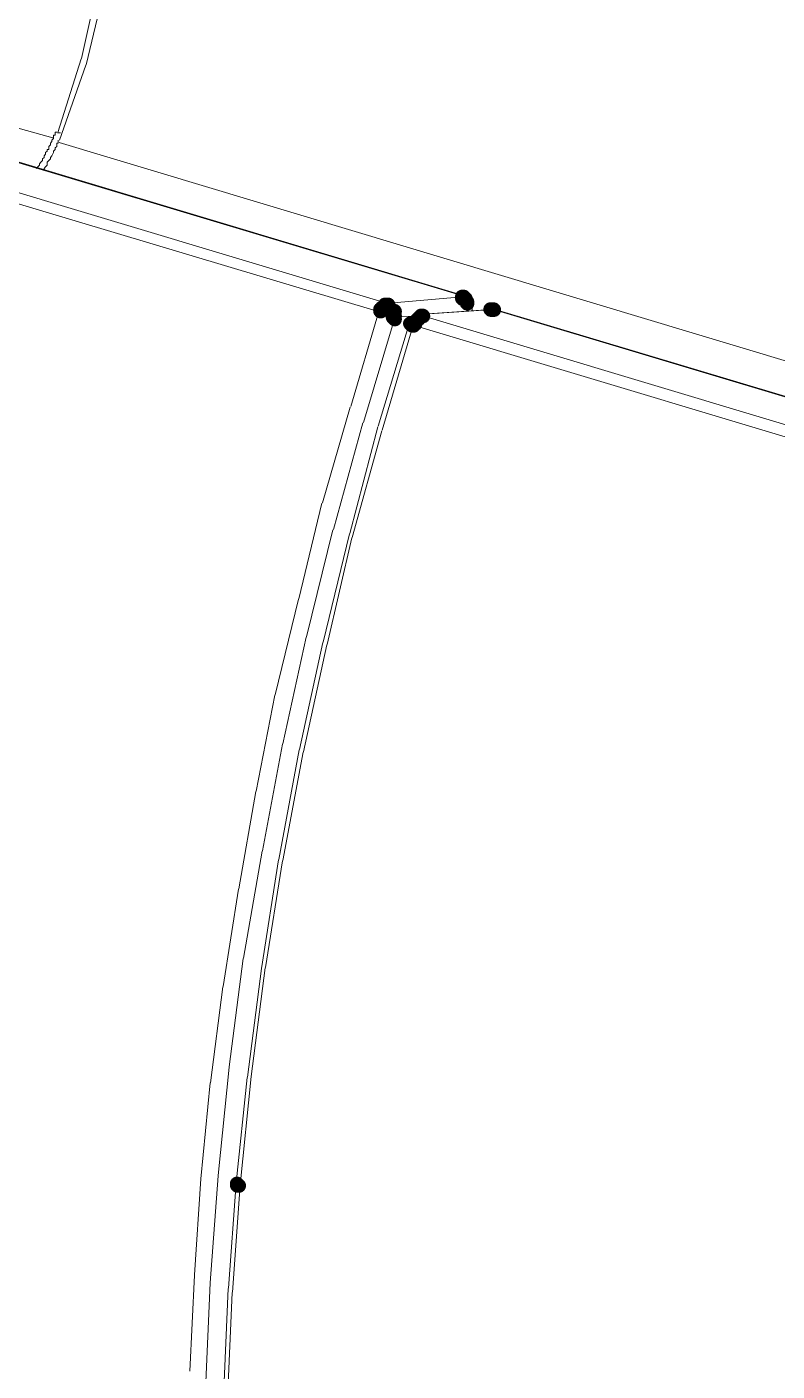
# Model space of a CAD drawing. Header units: millimetres. Extents: x 0 to 297, y 0 to 208.
# Drawn here: x 209.46 to 218.59, y 56.88 to 73.24 of the extents above; entities that cross this region are included whole.
import ezdxf

# ---------------------------------------------------------------- set-up
doc = ezdxf.new("R2010")
doc.units = ezdxf.units.MM

msp = doc.modelspace()

# ---------------------------------------------------------------- hatches: boundary and pattern name
h = msp.add_hatch(color=7)
edge = h.paths.add_edge_path(flags=0)
edge.add_spline(control_points=[(214.821337, 70.013361), (214.788891, 70.04797), (214.734027, 70.04974), (214.699418, 70.017294), (214.664809, 69.984848), (214.663039, 69.929984), (214.695485, 69.895375), (214.695485, 69.895375), (214.700777, 69.889731), (214.700777, 69.889731), (214.733223, 69.855122), (214.788086, 69.853352), (214.822696, 69.885798), (214.857305, 69.918244), (214.859074, 69.973107), (214.826628, 70.007716), (214.826628, 70.007716), (214.821337, 70.013361), (214.821337, 70.013361)], knot_values=[0, 0, 0, 0, 1, 1, 1, 2, 2, 2, 3, 3, 3, 4, 4, 4, 5, 5, 5, 6, 6, 6, 6], degree=3, periodic=1)
h = msp.add_hatch(color=7)
edge = h.paths.add_edge_path(flags=0)
edge.add_spline(control_points=[(214.821337, 70.013361), (214.788891, 70.04797), (214.734027, 70.04974), (214.699418, 70.017294), (214.664809, 69.984848), (214.663039, 69.929984), (214.695485, 69.895375), (214.695485, 69.895375), (214.700777, 69.889731), (214.700777, 69.889731), (214.733223, 69.855122), (214.788086, 69.853352), (214.822696, 69.885798), (214.857305, 69.918244), (214.859074, 69.973107), (214.826628, 70.007716), (214.826628, 70.007716), (214.821337, 70.013361), (214.821337, 70.013361)], knot_values=[0, 0, 0, 0, 1, 1, 1, 2, 2, 2, 3, 3, 3, 4, 4, 4, 5, 5, 5, 6, 6, 6, 6], degree=3, periodic=1)
h = msp.add_hatch(color=7)
edge = h.paths.add_edge_path(flags=0)
edge.add_spline(control_points=[(214.821337, 70.013361), (214.788891, 70.04797), (214.734027, 70.04974), (214.699418, 70.017294), (214.664809, 69.984848), (214.663039, 69.929984), (214.695485, 69.895375), (214.695485, 69.895375), (214.700777, 69.889731), (214.700777, 69.889731), (214.733223, 69.855122), (214.788086, 69.853352), (214.822696, 69.885798), (214.857305, 69.918244), (214.859074, 69.973107), (214.826628, 70.007716), (214.826628, 70.007716), (214.821337, 70.013361), (214.821337, 70.013361)], knot_values=[0, 0, 0, 0, 1, 1, 1, 2, 2, 2, 3, 3, 3, 4, 4, 4, 5, 5, 5, 6, 6, 6, 6], degree=3, periodic=1)
h = msp.add_hatch(color=7)
edge = h.paths.add_edge_path(flags=0)
edge.add_spline(control_points=[(214.821337, 69.993958), (214.788891, 70.028567), (214.734027, 70.030337), (214.699418, 69.997891), (214.664809, 69.965445), (214.663039, 69.910582), (214.695485, 69.875973), (214.695485, 69.875973), (214.700777, 69.870328), (214.700777, 69.870328), (214.733223, 69.835719), (214.788086, 69.833949), (214.822696, 69.866395), (214.857305, 69.898841), (214.859074, 69.953705), (214.826628, 69.988314), (214.826628, 69.988314), (214.821337, 69.993958), (214.821337, 69.993958)], knot_values=[0, 0, 0, 0, 1, 1, 1, 2, 2, 2, 3, 3, 3, 4, 4, 4, 5, 5, 5, 6, 6, 6, 6], degree=3, periodic=1)
h = msp.add_hatch(color=7)
edge = h.paths.add_edge_path(flags=0)
edge.add_spline(control_points=[(214.838452, 70.015359), (214.804907, 70.048904), (214.750015, 70.048904), (214.71647, 70.015359), (214.682925, 69.981814), (214.682925, 69.926922), (214.71647, 69.893377), (214.71647, 69.893377), (214.722115, 69.887733), (214.722115, 69.887733), (214.75566, 69.854188), (214.810551, 69.854188), (214.844096, 69.887733), (214.877641, 69.921278), (214.877641, 69.97617), (214.844096, 70.009715), (214.844096, 70.009715), (214.838452, 70.015359), (214.838452, 70.015359)], knot_values=[0, 0, 0, 0, 1, 1, 1, 2, 2, 2, 3, 3, 3, 4, 4, 4, 5, 5, 5, 6, 6, 6, 6], degree=3, periodic=1)
h = msp.add_hatch(color=7)
edge = h.paths.add_edge_path(flags=0)
edge.add_spline(control_points=[(214.838452, 70.015359), (214.804907, 70.048904), (214.750015, 70.048904), (214.71647, 70.015359), (214.682925, 69.981814), (214.682925, 69.926922), (214.71647, 69.893377), (214.71647, 69.893377), (214.722115, 69.887733), (214.722115, 69.887733), (214.75566, 69.854188), (214.810551, 69.854188), (214.844096, 69.887733), (214.877641, 69.921278), (214.877641, 69.97617), (214.844096, 70.009715), (214.844096, 70.009715), (214.838452, 70.015359), (214.838452, 70.015359)], knot_values=[0, 0, 0, 0, 1, 1, 1, 2, 2, 2, 3, 3, 3, 4, 4, 4, 5, 5, 5, 6, 6, 6, 6], degree=3, periodic=1)
h = msp.add_hatch(color=7)
edge = h.paths.add_edge_path(flags=0)
edge.add_spline(control_points=[(214.838452, 69.995956), (214.804907, 70.029501), (214.750015, 70.029501), (214.71647, 69.995956), (214.682925, 69.962411), (214.682925, 69.907519), (214.71647, 69.873974), (214.71647, 69.873974), (214.722115, 69.86833), (214.722115, 69.86833), (214.75566, 69.834785), (214.810551, 69.834785), (214.844096, 69.86833), (214.877641, 69.901875), (214.877641, 69.956767), (214.844096, 69.990312), (214.844096, 69.990312), (214.838452, 69.995956), (214.838452, 69.995956)], knot_values=[0, 0, 0, 0, 1, 1, 1, 2, 2, 2, 3, 3, 3, 4, 4, 4, 5, 5, 5, 6, 6, 6, 6], degree=3, periodic=1)
h = msp.add_hatch(color=7)
edge = h.paths.add_edge_path(flags=0)
edge.add_spline(control_points=[(214.857502, 69.995956), (214.823957, 70.029501), (214.769065, 70.029501), (214.73552, 69.995956), (214.701975, 69.962411), (214.701975, 69.907519), (214.73552, 69.873974), (214.73552, 69.873974), (214.741165, 69.86833), (214.741165, 69.86833), (214.77471, 69.834785), (214.829601, 69.834785), (214.863146, 69.86833), (214.896691, 69.901875), (214.896691, 69.956767), (214.863146, 69.990312), (214.863146, 69.990312), (214.857502, 69.995956), (214.857502, 69.995956)], knot_values=[0, 0, 0, 0, 1, 1, 1, 2, 2, 2, 3, 3, 3, 4, 4, 4, 5, 5, 5, 6, 6, 6, 6], degree=3, periodic=1)
h = msp.add_hatch(color=7)
edge = h.paths.add_edge_path(flags=0)
edge.add_spline(control_points=[(214.857502, 69.976906), (214.823957, 70.010451), (214.769065, 70.010451), (214.73552, 69.976906), (214.701975, 69.943361), (214.701975, 69.888469), (214.73552, 69.854924), (214.73552, 69.854924), (214.741165, 69.84928), (214.741165, 69.84928), (214.77471, 69.815735), (214.829601, 69.815735), (214.863146, 69.84928), (214.896691, 69.882825), (214.896691, 69.937717), (214.863146, 69.971262), (214.863146, 69.971262), (214.857502, 69.976906), (214.857502, 69.976906)], knot_values=[0, 0, 0, 0, 1, 1, 1, 2, 2, 2, 3, 3, 3, 4, 4, 4, 5, 5, 5, 6, 6, 6, 6], degree=3, periodic=1)
h = msp.add_hatch(color=7)
edge = h.paths.add_edge_path(flags=0)
edge.add_spline(control_points=[(214.857502, 69.976906), (214.823957, 70.010451), (214.769065, 70.010451), (214.73552, 69.976906), (214.701975, 69.943361), (214.701975, 69.888469), (214.73552, 69.854924), (214.73552, 69.854924), (214.741165, 69.84928), (214.741165, 69.84928), (214.77471, 69.815735), (214.829601, 69.815735), (214.863146, 69.84928), (214.896691, 69.882825), (214.896691, 69.937717), (214.863146, 69.971262), (214.863146, 69.971262), (214.857502, 69.976906), (214.857502, 69.976906)], knot_values=[0, 0, 0, 0, 1, 1, 1, 2, 2, 2, 3, 3, 3, 4, 4, 4, 5, 5, 5, 6, 6, 6, 6], degree=3, periodic=1)
h = msp.add_hatch(color=7)
edge = h.paths.add_edge_path(flags=0)
edge.add_spline(control_points=[(213.82474, 69.859903), (213.792293, 69.894512), (213.73743, 69.896281), (213.702821, 69.863835), (213.668212, 69.831389), (213.666442, 69.776526), (213.698888, 69.741917), (213.698888, 69.741917), (213.70418, 69.736273), (213.70418, 69.736273), (213.736626, 69.701663), (213.791489, 69.699894), (213.826098, 69.73234), (213.860707, 69.764786), (213.862477, 69.819649), (213.830031, 69.854258), (213.830031, 69.854258), (213.82474, 69.859903), (213.82474, 69.859903)], knot_values=[0, 0, 0, 0, 1, 1, 1, 2, 2, 2, 3, 3, 3, 4, 4, 4, 5, 5, 5, 6, 6, 6, 6], degree=3, periodic=1)
h = msp.add_hatch(color=7)
edge = h.paths.add_edge_path(flags=0)
edge.add_spline(control_points=[(213.82474, 69.840853), (213.792293, 69.875462), (213.73743, 69.877231), (213.702821, 69.844785), (213.668212, 69.812339), (213.666442, 69.757476), (213.698888, 69.722867), (213.698888, 69.722867), (213.70418, 69.717223), (213.70418, 69.717223), (213.736626, 69.682613), (213.791489, 69.680844), (213.826098, 69.71329), (213.860707, 69.745736), (213.862477, 69.800599), (213.830031, 69.835208), (213.830031, 69.835208), (213.82474, 69.840853), (213.82474, 69.840853)], knot_values=[0, 0, 0, 0, 1, 1, 1, 2, 2, 2, 3, 3, 3, 4, 4, 4, 5, 5, 5, 6, 6, 6, 6], degree=3, periodic=1)
h = msp.add_hatch(color=7)
edge = h.paths.add_edge_path(flags=0)
edge.add_spline(control_points=[(213.841855, 69.880951), (213.80831, 69.914496), (213.753418, 69.914496), (213.719873, 69.880951), (213.686328, 69.847406), (213.686328, 69.792514), (213.719873, 69.758969), (213.719873, 69.758969), (213.725517, 69.753324), (213.725517, 69.753324), (213.759062, 69.719779), (213.813954, 69.719779), (213.847499, 69.753324), (213.881044, 69.786869), (213.881044, 69.841761), (213.847499, 69.875306), (213.847499, 69.875306), (213.841855, 69.880951), (213.841855, 69.880951)], knot_values=[0, 0, 0, 0, 1, 1, 1, 2, 2, 2, 3, 3, 3, 4, 4, 4, 5, 5, 5, 6, 6, 6, 6], degree=3, periodic=1)
h = msp.add_hatch(color=7)
edge = h.paths.add_edge_path(flags=0)
edge.add_spline(control_points=[(213.860905, 69.880951), (213.82736, 69.914496), (213.772468, 69.914496), (213.738923, 69.880951), (213.705378, 69.847406), (213.705378, 69.792514), (213.738923, 69.758969), (213.738923, 69.758969), (213.744567, 69.753324), (213.744567, 69.753324), (213.778112, 69.719779), (213.833004, 69.719779), (213.866549, 69.753324), (213.900094, 69.786869), (213.900094, 69.841761), (213.866549, 69.875306), (213.866549, 69.875306), (213.860905, 69.880951), (213.860905, 69.880951)], knot_values=[0, 0, 0, 0, 1, 1, 1, 2, 2, 2, 3, 3, 3, 4, 4, 4, 5, 5, 5, 6, 6, 6, 6], degree=3, periodic=1)
h = msp.add_hatch(color=7)
edge = h.paths.add_edge_path(flags=0)
edge.add_spline(control_points=[(213.882242, 69.917405), (213.849796, 69.952014), (213.794933, 69.953784), (213.760324, 69.921338), (213.725715, 69.888892), (213.723945, 69.834029), (213.756391, 69.79942), (213.756391, 69.79942), (213.761683, 69.793775), (213.761683, 69.793775), (213.794129, 69.759166), (213.848992, 69.757396), (213.883601, 69.789842), (213.91821, 69.822288), (213.91998, 69.877152), (213.887534, 69.911761), (213.887534, 69.911761), (213.882242, 69.917405), (213.882242, 69.917405)], knot_values=[0, 0, 0, 0, 1, 1, 1, 2, 2, 2, 3, 3, 3, 4, 4, 4, 5, 5, 5, 6, 6, 6, 6], degree=3, periodic=1)
h = msp.add_hatch(color=7)
edge = h.paths.add_edge_path(flags=0)
edge.add_spline(control_points=[(213.882242, 69.898355), (213.849796, 69.932964), (213.794933, 69.934734), (213.760324, 69.902288), (213.725715, 69.869842), (213.723945, 69.814979), (213.756391, 69.78037), (213.756391, 69.78037), (213.761683, 69.774725), (213.761683, 69.774725), (213.794129, 69.740116), (213.848992, 69.738346), (213.883601, 69.770792), (213.91821, 69.803238), (213.91998, 69.858102), (213.887534, 69.892711), (213.887534, 69.892711), (213.882242, 69.898355), (213.882242, 69.898355)], knot_values=[0, 0, 0, 0, 1, 1, 1, 2, 2, 2, 3, 3, 3, 4, 4, 4, 5, 5, 5, 6, 6, 6, 6], degree=3, periodic=1)
h = msp.add_hatch(color=7)
edge = h.paths.add_edge_path(flags=0)
edge.add_spline(control_points=[(213.899358, 69.919403), (213.865813, 69.952948), (213.810921, 69.952948), (213.777376, 69.919403), (213.743831, 69.885858), (213.743831, 69.830967), (213.777376, 69.797422), (213.777376, 69.797422), (213.78302, 69.791777), (213.78302, 69.791777), (213.816565, 69.758232), (213.871457, 69.758232), (213.905002, 69.791777), (213.938547, 69.825322), (213.938547, 69.880214), (213.905002, 69.913759), (213.905002, 69.913759), (213.899358, 69.919403), (213.899358, 69.919403)], knot_values=[0, 0, 0, 0, 1, 1, 1, 2, 2, 2, 3, 3, 3, 4, 4, 4, 5, 5, 5, 6, 6, 6, 6], degree=3, periodic=1)
h = msp.add_hatch(color=7)
edge = h.paths.add_edge_path(flags=0)
edge.add_spline(control_points=[(213.918408, 69.919403), (213.884863, 69.952948), (213.829971, 69.952948), (213.796426, 69.919403), (213.762881, 69.885858), (213.762881, 69.830967), (213.796426, 69.797422), (213.796426, 69.797422), (213.80207, 69.791777), (213.80207, 69.791777), (213.835615, 69.758232), (213.890507, 69.758232), (213.924052, 69.791777), (213.957597, 69.825322), (213.957597, 69.880214), (213.924052, 69.913759), (213.924052, 69.913759), (213.918408, 69.919403), (213.918408, 69.919403)], knot_values=[0, 0, 0, 0, 1, 1, 1, 2, 2, 2, 3, 3, 3, 4, 4, 4, 5, 5, 5, 6, 6, 6, 6], degree=3, periodic=1)
h = msp.add_hatch(color=7)
edge = h.paths.add_edge_path(flags=0)
edge.add_spline(control_points=[(213.99496, 69.842851), (213.961415, 69.876396), (213.906524, 69.876396), (213.872979, 69.842851), (213.839434, 69.809306), (213.839434, 69.754414), (213.872979, 69.720869), (213.872979, 69.720869), (213.878623, 69.715224), (213.878623, 69.715224), (213.912168, 69.681679), (213.96706, 69.681679), (214.000605, 69.715224), (214.03415, 69.748769), (214.03415, 69.803661), (214.000605, 69.837206), (214.000605, 69.837206), (213.99496, 69.842851), (213.99496, 69.842851)], knot_values=[0, 0, 0, 0, 1, 1, 1, 2, 2, 2, 3, 3, 3, 4, 4, 4, 5, 5, 5, 6, 6, 6, 6], degree=3, periodic=1)
h = msp.add_hatch(color=7)
edge = h.paths.add_edge_path(flags=0)
edge.add_spline(control_points=[(214.87884, 69.955858), (214.846393, 69.990467), (214.79153, 69.992237), (214.756921, 69.959791), (214.722312, 69.927345), (214.720542, 69.872482), (214.752988, 69.837873), (214.752988, 69.837873), (214.75828, 69.832228), (214.75828, 69.832228), (214.790726, 69.797619), (214.845589, 69.795849), (214.880198, 69.828295), (214.914807, 69.860741), (214.916577, 69.915605), (214.884131, 69.950214), (214.884131, 69.950214), (214.87884, 69.955858), (214.87884, 69.955858)], knot_values=[0, 0, 0, 0, 1, 1, 1, 2, 2, 2, 3, 3, 3, 4, 4, 4, 5, 5, 5, 6, 6, 6, 6], degree=3, periodic=1)
h = msp.add_hatch(color=7)
edge = h.paths.add_edge_path(flags=0)
edge.add_spline(control_points=[(214.87884, 69.936455), (214.846393, 69.971064), (214.79153, 69.972834), (214.756921, 69.940388), (214.722312, 69.907942), (214.720542, 69.853079), (214.752988, 69.81847), (214.752988, 69.81847), (214.75828, 69.812825), (214.75828, 69.812825), (214.790726, 69.778216), (214.845589, 69.776446), (214.880198, 69.808892), (214.914807, 69.841338), (214.916577, 69.896202), (214.884131, 69.930811), (214.884131, 69.930811), (214.87884, 69.936455), (214.87884, 69.936455)], knot_values=[0, 0, 0, 0, 1, 1, 1, 2, 2, 2, 3, 3, 3, 4, 4, 4, 5, 5, 5, 6, 6, 6, 6], degree=3, periodic=1)
h = msp.add_hatch(color=7)
edge = h.paths.add_edge_path(flags=0)
edge.add_spline(control_points=[(214.87884, 69.936455), (214.846393, 69.971064), (214.79153, 69.972834), (214.756921, 69.940388), (214.722312, 69.907942), (214.720542, 69.853079), (214.752988, 69.81847), (214.752988, 69.81847), (214.75828, 69.812825), (214.75828, 69.812825), (214.790726, 69.778216), (214.845589, 69.776446), (214.880198, 69.808892), (214.914807, 69.841338), (214.916577, 69.896202), (214.884131, 69.930811), (214.884131, 69.930811), (214.87884, 69.936455), (214.87884, 69.936455)], knot_values=[0, 0, 0, 0, 1, 1, 1, 2, 2, 2, 3, 3, 3, 4, 4, 4, 5, 5, 5, 6, 6, 6, 6], degree=3, periodic=1)
h = msp.add_hatch(color=7)
edge = h.paths.add_edge_path(flags=0)
edge.add_spline(control_points=[(215.164066, 69.861901), (215.130521, 69.895446), (215.075629, 69.895446), (215.042084, 69.861901), (215.008539, 69.828356), (215.008539, 69.773464), (215.042084, 69.739919), (215.042084, 69.739919), (215.047729, 69.734274), (215.047729, 69.734274), (215.081274, 69.700729), (215.136165, 69.700729), (215.16971, 69.734274), (215.203255, 69.767819), (215.203255, 69.822711), (215.16971, 69.856256), (215.16971, 69.856256), (215.164066, 69.861901), (215.164066, 69.861901)], knot_values=[0, 0, 0, 0, 1, 1, 1, 2, 2, 2, 3, 3, 3, 4, 4, 4, 5, 5, 5, 6, 6, 6, 6], degree=3, periodic=1)
h = msp.add_hatch(color=7)
edge = h.paths.add_edge_path(flags=0)
edge.add_spline(control_points=[(215.183469, 69.861901), (215.149924, 69.895446), (215.095032, 69.895446), (215.061487, 69.861901), (215.027942, 69.828356), (215.027942, 69.773464), (215.061487, 69.739919), (215.061487, 69.739919), (215.067131, 69.734274), (215.067131, 69.734274), (215.100676, 69.700729), (215.155568, 69.700729), (215.189113, 69.734274), (215.222658, 69.767819), (215.222658, 69.822711), (215.189113, 69.856256), (215.189113, 69.856256), (215.183469, 69.861901), (215.183469, 69.861901)], knot_values=[0, 0, 0, 0, 1, 1, 1, 2, 2, 2, 3, 3, 3, 4, 4, 4, 5, 5, 5, 6, 6, 6, 6], degree=3, periodic=1)
h = msp.add_hatch(color=7)
edge = h.paths.add_edge_path(flags=0)
edge.add_spline(control_points=[(215.202519, 69.861901), (215.168974, 69.895446), (215.114082, 69.895446), (215.080537, 69.861901), (215.046992, 69.828356), (215.046992, 69.773464), (215.080537, 69.739919), (215.080537, 69.739919), (215.086181, 69.734274), (215.086181, 69.734274), (215.119726, 69.700729), (215.174618, 69.700729), (215.208163, 69.734274), (215.241708, 69.767819), (215.241708, 69.822711), (215.208163, 69.856256), (215.208163, 69.856256), (215.202519, 69.861901), (215.202519, 69.861901)], knot_values=[0, 0, 0, 0, 1, 1, 1, 2, 2, 2, 3, 3, 3, 4, 4, 4, 5, 5, 5, 6, 6, 6, 6], degree=3, periodic=1)
h = msp.add_hatch(color=7)
edge = h.paths.add_edge_path(flags=0)
edge.add_spline(control_points=[(215.202519, 69.861901), (215.168974, 69.895446), (215.114082, 69.895446), (215.080537, 69.861901), (215.046992, 69.828356), (215.046992, 69.773464), (215.080537, 69.739919), (215.080537, 69.739919), (215.086181, 69.734274), (215.086181, 69.734274), (215.119726, 69.700729), (215.174618, 69.700729), (215.208163, 69.734274), (215.241708, 69.767819), (215.241708, 69.822711), (215.208163, 69.856256), (215.208163, 69.856256), (215.202519, 69.861901), (215.202519, 69.861901)], knot_values=[0, 0, 0, 0, 1, 1, 1, 2, 2, 2, 3, 3, 3, 4, 4, 4, 5, 5, 5, 6, 6, 6, 6], degree=3, periodic=1)
h = msp.add_hatch(color=7)
edge = h.paths.add_edge_path(flags=0)
edge.add_spline(control_points=[(213.97591, 69.765945), (213.942365, 69.79949), (213.887474, 69.79949), (213.853929, 69.765945), (213.820384, 69.7324), (213.820384, 69.677508), (213.853929, 69.643963), (213.853929, 69.643963), (213.859573, 69.638319), (213.859573, 69.638319), (213.893118, 69.604774), (213.94801, 69.604774), (213.981555, 69.638319), (214.0151, 69.671864), (214.0151, 69.726756), (213.981555, 69.760301), (213.981555, 69.760301), (213.97591, 69.765945), (213.97591, 69.765945)], knot_values=[0, 0, 0, 0, 1, 1, 1, 2, 2, 2, 3, 3, 3, 4, 4, 4, 5, 5, 5, 6, 6, 6, 6], degree=3, periodic=1)
h = msp.add_hatch(color=7)
edge = h.paths.add_edge_path(flags=0)
edge.add_spline(control_points=[(213.99496, 69.785348), (213.961415, 69.818893), (213.906524, 69.818893), (213.872979, 69.785348), (213.839434, 69.751803), (213.839434, 69.696911), (213.872979, 69.663366), (213.872979, 69.663366), (213.878623, 69.657722), (213.878623, 69.657722), (213.912168, 69.624177), (213.96706, 69.624177), (214.000605, 69.657722), (214.03415, 69.691267), (214.03415, 69.746158), (214.000605, 69.779703), (214.000605, 69.779703), (213.99496, 69.785348), (213.99496, 69.785348)], knot_values=[0, 0, 0, 0, 1, 1, 1, 2, 2, 2, 3, 3, 3, 4, 4, 4, 5, 5, 5, 6, 6, 6, 6], degree=3, periodic=1)
h = msp.add_hatch(color=7)
edge = h.paths.add_edge_path(flags=0)
edge.add_spline(control_points=[(213.99496, 69.746895), (213.961415, 69.78044), (213.906524, 69.78044), (213.872979, 69.746895), (213.839434, 69.71335), (213.839434, 69.658458), (213.872979, 69.624913), (213.872979, 69.624913), (213.878623, 69.619269), (213.878623, 69.619269), (213.912168, 69.585724), (213.96706, 69.585724), (214.000605, 69.619269), (214.03415, 69.652814), (214.03415, 69.707706), (214.000605, 69.741251), (214.000605, 69.741251), (213.99496, 69.746895), (213.99496, 69.746895)], knot_values=[0, 0, 0, 0, 1, 1, 1, 2, 2, 2, 3, 3, 3, 4, 4, 4, 5, 5, 5, 6, 6, 6, 6], degree=3, periodic=1)
h = msp.add_hatch(color=7)
edge = h.paths.add_edge_path(flags=0)
edge.add_spline(control_points=[(214.186871, 69.689392), (214.153326, 69.722937), (214.098435, 69.722937), (214.06489, 69.689392), (214.031345, 69.655847), (214.031345, 69.600956), (214.06489, 69.567411), (214.06489, 69.567411), (214.070534, 69.561766), (214.070534, 69.561766), (214.104079, 69.528221), (214.158971, 69.528221), (214.192516, 69.561766), (214.226061, 69.595311), (214.226061, 69.650203), (214.192516, 69.683748), (214.192516, 69.683748), (214.186871, 69.689392), (214.186871, 69.689392)], knot_values=[0, 0, 0, 0, 1, 1, 1, 2, 2, 2, 3, 3, 3, 4, 4, 4, 5, 5, 5, 6, 6, 6, 6], degree=3, periodic=1)
h = msp.add_hatch(color=7)
edge = h.paths.add_edge_path(flags=0)
edge.add_spline(control_points=[(214.186871, 69.689392), (214.153326, 69.722937), (214.098435, 69.722937), (214.06489, 69.689392), (214.031345, 69.655847), (214.031345, 69.600956), (214.06489, 69.567411), (214.06489, 69.567411), (214.070534, 69.561766), (214.070534, 69.561766), (214.104079, 69.528221), (214.158971, 69.528221), (214.192516, 69.561766), (214.226061, 69.595311), (214.226061, 69.650203), (214.192516, 69.683748), (214.192516, 69.683748), (214.186871, 69.689392), (214.186871, 69.689392)], knot_values=[0, 0, 0, 0, 1, 1, 1, 2, 2, 2, 3, 3, 3, 4, 4, 4, 5, 5, 5, 6, 6, 6, 6], degree=3, periodic=1)
h = msp.add_hatch(color=7)
edge = h.paths.add_edge_path(flags=0)
edge.add_spline(control_points=[(214.186871, 69.689392), (214.153326, 69.722937), (214.098435, 69.722937), (214.06489, 69.689392), (214.031345, 69.655847), (214.031345, 69.600956), (214.06489, 69.567411), (214.06489, 69.567411), (214.070534, 69.561766), (214.070534, 69.561766), (214.104079, 69.528221), (214.158971, 69.528221), (214.192516, 69.561766), (214.226061, 69.595311), (214.226061, 69.650203), (214.192516, 69.683748), (214.192516, 69.683748), (214.186871, 69.689392), (214.186871, 69.689392)], knot_values=[0, 0, 0, 0, 1, 1, 1, 2, 2, 2, 3, 3, 3, 4, 4, 4, 5, 5, 5, 6, 6, 6, 6], degree=3, periodic=1)
h = msp.add_hatch(color=7)
edge = h.paths.add_edge_path(flags=0)
edge.add_spline(control_points=[(214.186871, 69.689392), (214.153326, 69.722937), (214.098435, 69.722937), (214.06489, 69.689392), (214.031345, 69.655847), (214.031345, 69.600956), (214.06489, 69.567411), (214.06489, 69.567411), (214.070534, 69.561766), (214.070534, 69.561766), (214.104079, 69.528221), (214.158971, 69.528221), (214.192516, 69.561766), (214.226061, 69.595311), (214.226061, 69.650203), (214.192516, 69.683748), (214.192516, 69.683748), (214.186871, 69.689392), (214.186871, 69.689392)], knot_values=[0, 0, 0, 0, 1, 1, 1, 2, 2, 2, 3, 3, 3, 4, 4, 4, 5, 5, 5, 6, 6, 6, 6], degree=3, periodic=1)
h = msp.add_hatch(color=7)
edge = h.paths.add_edge_path(flags=0)
edge.add_spline(control_points=[(214.186871, 69.689392), (214.153326, 69.722937), (214.098435, 69.722937), (214.06489, 69.689392), (214.031345, 69.655847), (214.031345, 69.600956), (214.06489, 69.567411), (214.06489, 69.567411), (214.070534, 69.561766), (214.070534, 69.561766), (214.104079, 69.528221), (214.158971, 69.528221), (214.192516, 69.561766), (214.226061, 69.595311), (214.226061, 69.650203), (214.192516, 69.683748), (214.192516, 69.683748), (214.186871, 69.689392), (214.186871, 69.689392)], knot_values=[0, 0, 0, 0, 1, 1, 1, 2, 2, 2, 3, 3, 3, 4, 4, 4, 5, 5, 5, 6, 6, 6, 6], degree=3, periodic=1)
h = msp.add_hatch(color=7)
edge = h.paths.add_edge_path(flags=0)
edge.add_spline(control_points=[(214.186871, 69.689392), (214.153326, 69.722937), (214.098435, 69.722937), (214.06489, 69.689392), (214.031345, 69.655847), (214.031345, 69.600956), (214.06489, 69.567411), (214.06489, 69.567411), (214.070534, 69.561766), (214.070534, 69.561766), (214.104079, 69.528221), (214.158971, 69.528221), (214.192516, 69.561766), (214.226061, 69.595311), (214.226061, 69.650203), (214.192516, 69.683748), (214.192516, 69.683748), (214.186871, 69.689392), (214.186871, 69.689392)], knot_values=[0, 0, 0, 0, 1, 1, 1, 2, 2, 2, 3, 3, 3, 4, 4, 4, 5, 5, 5, 6, 6, 6, 6], degree=3, periodic=1)
h = msp.add_hatch(color=7)
edge = h.paths.add_edge_path(flags=0)
edge.add_spline(control_points=[(214.205921, 69.689392), (214.172376, 69.722937), (214.117485, 69.722937), (214.08394, 69.689392), (214.050395, 69.655847), (214.050395, 69.600956), (214.08394, 69.567411), (214.08394, 69.567411), (214.089584, 69.561766), (214.089584, 69.561766), (214.123129, 69.528221), (214.178021, 69.528221), (214.211566, 69.561766), (214.245111, 69.595311), (214.245111, 69.650203), (214.211566, 69.683748), (214.211566, 69.683748), (214.205921, 69.689392), (214.205921, 69.689392)], knot_values=[0, 0, 0, 0, 1, 1, 1, 2, 2, 2, 3, 3, 3, 4, 4, 4, 5, 5, 5, 6, 6, 6, 6], degree=3, periodic=1)
h = msp.add_hatch(color=7)
edge = h.paths.add_edge_path(flags=0)
edge.add_spline(control_points=[(214.205921, 69.689392), (214.172376, 69.722937), (214.117485, 69.722937), (214.08394, 69.689392), (214.050395, 69.655847), (214.050395, 69.600956), (214.08394, 69.567411), (214.08394, 69.567411), (214.089584, 69.561766), (214.089584, 69.561766), (214.123129, 69.528221), (214.178021, 69.528221), (214.211566, 69.561766), (214.245111, 69.595311), (214.245111, 69.650203), (214.211566, 69.683748), (214.211566, 69.683748), (214.205921, 69.689392), (214.205921, 69.689392)], knot_values=[0, 0, 0, 0, 1, 1, 1, 2, 2, 2, 3, 3, 3, 4, 4, 4, 5, 5, 5, 6, 6, 6, 6], degree=3, periodic=1)
h = msp.add_hatch(color=7)
edge = h.paths.add_edge_path(flags=0)
edge.add_spline(control_points=[(214.205921, 69.689392), (214.172376, 69.722937), (214.117485, 69.722937), (214.08394, 69.689392), (214.050395, 69.655847), (214.050395, 69.600956), (214.08394, 69.567411), (214.08394, 69.567411), (214.089584, 69.561766), (214.089584, 69.561766), (214.123129, 69.528221), (214.178021, 69.528221), (214.211566, 69.561766), (214.245111, 69.595311), (214.245111, 69.650203), (214.211566, 69.683748), (214.211566, 69.683748), (214.205921, 69.689392), (214.205921, 69.689392)], knot_values=[0, 0, 0, 0, 1, 1, 1, 2, 2, 2, 3, 3, 3, 4, 4, 4, 5, 5, 5, 6, 6, 6, 6], degree=3, periodic=1)
h = msp.add_hatch(color=7)
edge = h.paths.add_edge_path(flags=0)
edge.add_spline(control_points=[(214.205921, 69.670342), (214.172376, 69.703887), (214.117485, 69.703887), (214.08394, 69.670342), (214.050395, 69.636797), (214.050395, 69.581906), (214.08394, 69.548361), (214.08394, 69.548361), (214.089584, 69.542716), (214.089584, 69.542716), (214.123129, 69.509171), (214.178021, 69.509171), (214.211566, 69.542716), (214.245111, 69.576261), (214.245111, 69.631153), (214.211566, 69.664698), (214.211566, 69.664698), (214.205921, 69.670342), (214.205921, 69.670342)], knot_values=[0, 0, 0, 0, 1, 1, 1, 2, 2, 2, 3, 3, 3, 4, 4, 4, 5, 5, 5, 6, 6, 6, 6], degree=3, periodic=1)
h = msp.add_hatch(color=7)
edge = h.paths.add_edge_path(flags=0)
edge.add_spline(control_points=[(214.205921, 69.670342), (214.172376, 69.703887), (214.117485, 69.703887), (214.08394, 69.670342), (214.050395, 69.636797), (214.050395, 69.581906), (214.08394, 69.548361), (214.08394, 69.548361), (214.089584, 69.542716), (214.089584, 69.542716), (214.123129, 69.509171), (214.178021, 69.509171), (214.211566, 69.542716), (214.245111, 69.576261), (214.245111, 69.631153), (214.211566, 69.664698), (214.211566, 69.664698), (214.205921, 69.670342), (214.205921, 69.670342)], knot_values=[0, 0, 0, 0, 1, 1, 1, 2, 2, 2, 3, 3, 3, 4, 4, 4, 5, 5, 5, 6, 6, 6, 6], degree=3, periodic=1)
h = msp.add_hatch(color=7)
edge = h.paths.add_edge_path(flags=0)
edge.add_spline(control_points=[(214.205921, 69.670342), (214.172376, 69.703887), (214.117485, 69.703887), (214.08394, 69.670342), (214.050395, 69.636797), (214.050395, 69.581906), (214.08394, 69.548361), (214.08394, 69.548361), (214.089584, 69.542716), (214.089584, 69.542716), (214.123129, 69.509171), (214.178021, 69.509171), (214.211566, 69.542716), (214.245111, 69.576261), (214.245111, 69.631153), (214.211566, 69.664698), (214.211566, 69.664698), (214.205921, 69.670342), (214.205921, 69.670342)], knot_values=[0, 0, 0, 0, 1, 1, 1, 2, 2, 2, 3, 3, 3, 4, 4, 4, 5, 5, 5, 6, 6, 6, 6], degree=3, periodic=1)
h = msp.add_hatch(color=7)
edge = h.paths.add_edge_path(flags=0)
edge.add_spline(control_points=[(214.224971, 69.670342), (214.191426, 69.703887), (214.136535, 69.703887), (214.10299, 69.670342), (214.069445, 69.636797), (214.069445, 69.581906), (214.10299, 69.548361), (214.10299, 69.548361), (214.108634, 69.542716), (214.108634, 69.542716), (214.142179, 69.509171), (214.197071, 69.509171), (214.230616, 69.542716), (214.264161, 69.576261), (214.264161, 69.631153), (214.230616, 69.664698), (214.230616, 69.664698), (214.224971, 69.670342), (214.224971, 69.670342)], knot_values=[0, 0, 0, 0, 1, 1, 1, 2, 2, 2, 3, 3, 3, 4, 4, 4, 5, 5, 5, 6, 6, 6, 6], degree=3, periodic=1)
h = msp.add_hatch(color=7)
edge = h.paths.add_edge_path(flags=0)
edge.add_spline(control_points=[(214.224971, 69.670342), (214.191426, 69.703887), (214.136535, 69.703887), (214.10299, 69.670342), (214.069445, 69.636797), (214.069445, 69.581906), (214.10299, 69.548361), (214.10299, 69.548361), (214.108634, 69.542716), (214.108634, 69.542716), (214.142179, 69.509171), (214.197071, 69.509171), (214.230616, 69.542716), (214.264161, 69.576261), (214.264161, 69.631153), (214.230616, 69.664698), (214.230616, 69.664698), (214.224971, 69.670342), (214.224971, 69.670342)], knot_values=[0, 0, 0, 0, 1, 1, 1, 2, 2, 2, 3, 3, 3, 4, 4, 4, 5, 5, 5, 6, 6, 6, 6], degree=3, periodic=1)
h = msp.add_hatch(color=7)
edge = h.paths.add_edge_path(flags=0)
edge.add_spline(control_points=[(214.224971, 69.670342), (214.191426, 69.703887), (214.136535, 69.703887), (214.10299, 69.670342), (214.069445, 69.636797), (214.069445, 69.581906), (214.10299, 69.548361), (214.10299, 69.548361), (214.108634, 69.542716), (214.108634, 69.542716), (214.142179, 69.509171), (214.197071, 69.509171), (214.230616, 69.542716), (214.264161, 69.576261), (214.264161, 69.631153), (214.230616, 69.664698), (214.230616, 69.664698), (214.224971, 69.670342), (214.224971, 69.670342)], knot_values=[0, 0, 0, 0, 1, 1, 1, 2, 2, 2, 3, 3, 3, 4, 4, 4, 5, 5, 5, 6, 6, 6, 6], degree=3, periodic=1)
h = msp.add_hatch(color=7)
edge = h.paths.add_edge_path(flags=0)
edge.add_spline(control_points=[(214.244374, 69.708442), (214.210829, 69.741987), (214.155937, 69.741987), (214.122392, 69.708442), (214.088847, 69.674897), (214.088847, 69.620006), (214.122392, 69.586461), (214.122392, 69.586461), (214.128037, 69.580816), (214.128037, 69.580816), (214.161582, 69.547271), (214.216474, 69.547271), (214.250019, 69.580816), (214.283564, 69.614361), (214.283564, 69.669253), (214.250019, 69.702798), (214.250019, 69.702798), (214.244374, 69.708442), (214.244374, 69.708442)], knot_values=[0, 0, 0, 0, 1, 1, 1, 2, 2, 2, 3, 3, 3, 4, 4, 4, 5, 5, 5, 6, 6, 6, 6], degree=3, periodic=1)
h = msp.add_hatch(color=7)
edge = h.paths.add_edge_path(flags=0)
edge.add_spline(control_points=[(214.244374, 69.689392), (214.210829, 69.722937), (214.155937, 69.722937), (214.122392, 69.689392), (214.088847, 69.655847), (214.088847, 69.600956), (214.122392, 69.567411), (214.122392, 69.567411), (214.128037, 69.561766), (214.128037, 69.561766), (214.161582, 69.528221), (214.216474, 69.528221), (214.250019, 69.561766), (214.283564, 69.595311), (214.283564, 69.650203), (214.250019, 69.683748), (214.250019, 69.683748), (214.244374, 69.689392), (214.244374, 69.689392)], knot_values=[0, 0, 0, 0, 1, 1, 1, 2, 2, 2, 3, 3, 3, 4, 4, 4, 5, 5, 5, 6, 6, 6, 6], degree=3, periodic=1)
h = msp.add_hatch(color=7)
edge = h.paths.add_edge_path(flags=0)
edge.add_spline(control_points=[(214.263424, 69.727845), (214.229879, 69.76139), (214.174987, 69.76139), (214.141442, 69.727845), (214.107897, 69.6943), (214.107897, 69.639408), (214.141442, 69.605863), (214.141442, 69.605863), (214.147087, 69.600219), (214.147087, 69.600219), (214.180632, 69.566674), (214.235524, 69.566674), (214.269069, 69.600219), (214.302614, 69.633764), (214.302614, 69.688656), (214.269069, 69.722201), (214.269069, 69.722201), (214.263424, 69.727845), (214.263424, 69.727845)], knot_values=[0, 0, 0, 0, 1, 1, 1, 2, 2, 2, 3, 3, 3, 4, 4, 4, 5, 5, 5, 6, 6, 6, 6], degree=3, periodic=1)
h = msp.add_hatch(color=7)
edge = h.paths.add_edge_path(flags=0)
edge.add_spline(control_points=[(214.282474, 69.746895), (214.248929, 69.78044), (214.194037, 69.78044), (214.160492, 69.746895), (214.126947, 69.71335), (214.126947, 69.658458), (214.160492, 69.624913), (214.160492, 69.624913), (214.166137, 69.619269), (214.166137, 69.619269), (214.199682, 69.585724), (214.254574, 69.585724), (214.288119, 69.619269), (214.321664, 69.652814), (214.321664, 69.707706), (214.288119, 69.741251), (214.288119, 69.741251), (214.282474, 69.746895), (214.282474, 69.746895)], knot_values=[0, 0, 0, 0, 1, 1, 1, 2, 2, 2, 3, 3, 3, 4, 4, 4, 5, 5, 5, 6, 6, 6, 6], degree=3, periodic=1)
h = msp.add_hatch(color=7)
edge = h.paths.add_edge_path(flags=0)
edge.add_spline(control_points=[(214.301877, 69.765945), (214.268332, 69.79949), (214.21344, 69.79949), (214.179895, 69.765945), (214.14635, 69.7324), (214.14635, 69.677508), (214.179895, 69.643963), (214.179895, 69.643963), (214.18554, 69.638319), (214.18554, 69.638319), (214.219085, 69.604774), (214.273976, 69.604774), (214.307521, 69.638319), (214.341066, 69.671864), (214.341066, 69.726756), (214.307521, 69.760301), (214.307521, 69.760301), (214.301877, 69.765945), (214.301877, 69.765945)], knot_values=[0, 0, 0, 0, 1, 1, 1, 2, 2, 2, 3, 3, 3, 4, 4, 4, 5, 5, 5, 6, 6, 6, 6], degree=3, periodic=1)
h = msp.add_hatch(color=7)
edge = h.paths.add_edge_path(flags=0)
edge.add_spline(control_points=[(214.320927, 69.785348), (214.287382, 69.818893), (214.23249, 69.818893), (214.198945, 69.785348), (214.1654, 69.751803), (214.1654, 69.696911), (214.198945, 69.663366), (214.198945, 69.663366), (214.20459, 69.657722), (214.20459, 69.657722), (214.238135, 69.624177), (214.293026, 69.624177), (214.326571, 69.657722), (214.360116, 69.691267), (214.360116, 69.746158), (214.326571, 69.779703), (214.326571, 69.779703), (214.320927, 69.785348), (214.320927, 69.785348)], knot_values=[0, 0, 0, 0, 1, 1, 1, 2, 2, 2, 3, 3, 3, 4, 4, 4, 5, 5, 5, 6, 6, 6, 6], degree=3, periodic=1)
h = msp.add_hatch(color=7)
edge = h.paths.add_edge_path(flags=0)
edge.add_spline(control_points=[(214.320927, 69.785348), (214.287382, 69.818893), (214.23249, 69.818893), (214.198945, 69.785348), (214.1654, 69.751803), (214.1654, 69.696911), (214.198945, 69.663366), (214.198945, 69.663366), (214.20459, 69.657722), (214.20459, 69.657722), (214.238135, 69.624177), (214.293026, 69.624177), (214.326571, 69.657722), (214.360116, 69.691267), (214.360116, 69.746158), (214.326571, 69.779703), (214.326571, 69.779703), (214.320927, 69.785348), (214.320927, 69.785348)], knot_values=[0, 0, 0, 0, 1, 1, 1, 2, 2, 2, 3, 3, 3, 4, 4, 4, 5, 5, 5, 6, 6, 6, 6], degree=3, periodic=1)
h = msp.add_hatch(color=7)
edge = h.paths.add_edge_path(flags=0)
edge.add_spline(control_points=[(214.320927, 69.785348), (214.287382, 69.818893), (214.23249, 69.818893), (214.198945, 69.785348), (214.1654, 69.751803), (214.1654, 69.696911), (214.198945, 69.663366), (214.198945, 69.663366), (214.20459, 69.657722), (214.20459, 69.657722), (214.238135, 69.624177), (214.293026, 69.624177), (214.326571, 69.657722), (214.360116, 69.691267), (214.360116, 69.746158), (214.326571, 69.779703), (214.326571, 69.779703), (214.320927, 69.785348), (214.320927, 69.785348)], knot_values=[0, 0, 0, 0, 1, 1, 1, 2, 2, 2, 3, 3, 3, 4, 4, 4, 5, 5, 5, 6, 6, 6, 6], degree=3, periodic=1)
h = msp.add_hatch(color=7)
edge = h.paths.add_edge_path(flags=0)
edge.add_spline(control_points=[(214.339977, 69.785348), (214.306432, 69.818893), (214.25154, 69.818893), (214.217995, 69.785348), (214.18445, 69.751803), (214.18445, 69.696911), (214.217995, 69.663366), (214.217995, 69.663366), (214.22364, 69.657722), (214.22364, 69.657722), (214.257185, 69.624177), (214.312076, 69.624177), (214.345621, 69.657722), (214.379166, 69.691267), (214.379166, 69.746158), (214.345621, 69.779703), (214.345621, 69.779703), (214.339977, 69.785348), (214.339977, 69.785348)], knot_values=[0, 0, 0, 0, 1, 1, 1, 2, 2, 2, 3, 3, 3, 4, 4, 4, 5, 5, 5, 6, 6, 6, 6], degree=3, periodic=1)
h = msp.add_hatch(color=7)
h.dxf.hatch_style = 2
h.paths.add_polyline_path([(213.732886, 68.459472), (213.732886, 68.286964)])
h = msp.add_hatch(color=7)
h.dxf.hatch_style = 2
h.paths.add_polyline_path([(213.387869, 67.155958), (213.387869, 66.98345)])
h = msp.add_hatch(color=7)
h.dxf.hatch_style = 2
h.paths.add_polyline_path([(213.062256, 65.833747), (213.062256, 65.661239)])
h = msp.add_hatch(color=7)
h.dxf.hatch_style = 2
h.paths.add_polyline_path([(212.774742, 64.530586), (212.774742, 64.358078)])
h = msp.add_hatch(color=7)
h.dxf.hatch_style = 2
h.paths.add_polyline_path([(212.525328, 63.188972), (212.525328, 63.016464)])
h = msp.add_hatch(color=7)
h.dxf.hatch_style = 2
h.paths.add_polyline_path([(212.314719, 61.866408), (212.314719, 61.6939)])
h = msp.add_hatch(color=7)
h.dxf.hatch_style = 2
h.paths.add_polyline_path([(212.142211, 60.543844), (212.142211, 60.371336)])
h = msp.add_hatch(color=7)
edge = h.paths.add_edge_path(flags=0)
edge.add_spline(control_points=[(212.078671, 59.224945), (212.045126, 59.25849), (211.990235, 59.25849), (211.95669, 59.224945), (211.923145, 59.1914), (211.923145, 59.136508), (211.95669, 59.102963), (211.95669, 59.102963), (211.962334, 59.097319), (211.962334, 59.097319), (211.995879, 59.063774), (212.050771, 59.063774), (212.084316, 59.097319), (212.117861, 59.130864), (212.117861, 59.185756), (212.084316, 59.219301), (212.084316, 59.219301), (212.078671, 59.224945), (212.078671, 59.224945)], knot_values=[0, 0, 0, 0, 1, 1, 1, 2, 2, 2, 3, 3, 3, 4, 4, 4, 5, 5, 5, 6, 6, 6, 6], degree=3, periodic=1)
h = msp.add_hatch(color=7)
edge = h.paths.add_edge_path(flags=0)
edge.add_spline(control_points=[(212.078671, 59.224945), (212.045126, 59.25849), (211.990235, 59.25849), (211.95669, 59.224945), (211.923145, 59.1914), (211.923145, 59.136508), (211.95669, 59.102963), (211.95669, 59.102963), (211.962334, 59.097319), (211.962334, 59.097319), (211.995879, 59.063774), (212.050771, 59.063774), (212.084316, 59.097319), (212.117861, 59.130864), (212.117861, 59.185756), (212.084316, 59.219301), (212.084316, 59.219301), (212.078671, 59.224945), (212.078671, 59.224945)], knot_values=[0, 0, 0, 0, 1, 1, 1, 2, 2, 2, 3, 3, 3, 4, 4, 4, 5, 5, 5, 6, 6, 6, 6], degree=3, periodic=1)
h = msp.add_hatch(color=7)
edge = h.paths.add_edge_path(flags=0)
edge.add_spline(control_points=[(212.078671, 59.224945), (212.045126, 59.25849), (211.990235, 59.25849), (211.95669, 59.224945), (211.923145, 59.1914), (211.923145, 59.136508), (211.95669, 59.102963), (211.95669, 59.102963), (211.962334, 59.097319), (211.962334, 59.097319), (211.995879, 59.063774), (212.050771, 59.063774), (212.084316, 59.097319), (212.117861, 59.130864), (212.117861, 59.185756), (212.084316, 59.219301), (212.084316, 59.219301), (212.078671, 59.224945), (212.078671, 59.224945)], knot_values=[0, 0, 0, 0, 1, 1, 1, 2, 2, 2, 3, 3, 3, 4, 4, 4, 5, 5, 5, 6, 6, 6, 6], degree=3, periodic=1)
h = msp.add_hatch(color=7)
edge = h.paths.add_edge_path(flags=0)
edge.add_spline(control_points=[(212.078671, 59.205895), (212.045126, 59.23944), (211.990235, 59.23944), (211.95669, 59.205895), (211.923145, 59.17235), (211.923145, 59.117458), (211.95669, 59.083913), (211.95669, 59.083913), (211.962334, 59.078269), (211.962334, 59.078269), (211.995879, 59.044724), (212.050771, 59.044724), (212.084316, 59.078269), (212.117861, 59.111814), (212.117861, 59.166706), (212.084316, 59.200251), (212.084316, 59.200251), (212.078671, 59.205895), (212.078671, 59.205895)], knot_values=[0, 0, 0, 0, 1, 1, 1, 2, 2, 2, 3, 3, 3, 4, 4, 4, 5, 5, 5, 6, 6, 6, 6], degree=3, periodic=1)
h = msp.add_hatch(color=7)
edge = h.paths.add_edge_path(flags=0)
edge.add_spline(control_points=[(212.097721, 59.205895), (212.064176, 59.23944), (212.009285, 59.23944), (211.97574, 59.205895), (211.942195, 59.17235), (211.942195, 59.117458), (211.97574, 59.083913), (211.97574, 59.083913), (211.981384, 59.078269), (211.981384, 59.078269), (212.014929, 59.044724), (212.069821, 59.044724), (212.103366, 59.078269), (212.136911, 59.111814), (212.136911, 59.166706), (212.103366, 59.200251), (212.103366, 59.200251), (212.097721, 59.205895), (212.097721, 59.205895)], knot_values=[0, 0, 0, 0, 1, 1, 1, 2, 2, 2, 3, 3, 3, 4, 4, 4, 5, 5, 5, 6, 6, 6, 6], degree=3, periodic=1)
h = msp.add_hatch(color=7)
edge = h.paths.add_edge_path(flags=0)
edge.add_spline(control_points=[(212.097721, 59.205895), (212.064176, 59.23944), (212.009285, 59.23944), (211.97574, 59.205895), (211.942195, 59.17235), (211.942195, 59.117458), (211.97574, 59.083913), (211.97574, 59.083913), (211.981384, 59.078269), (211.981384, 59.078269), (212.014929, 59.044724), (212.069821, 59.044724), (212.103366, 59.078269), (212.136911, 59.111814), (212.136911, 59.166706), (212.103366, 59.200251), (212.103366, 59.200251), (212.097721, 59.205895), (212.097721, 59.205895)], knot_values=[0, 0, 0, 0, 1, 1, 1, 2, 2, 2, 3, 3, 3, 4, 4, 4, 5, 5, 5, 6, 6, 6, 6], degree=3, periodic=1)
h = msp.add_hatch(color=7)
h.dxf.hatch_style = 2
h.paths.add_polyline_path([(211.9122, 57.975975), (211.9122, 57.803467)])

# ---------------------------------------------------------------- linework, layer by layer
at = {"color": 7, "lineweight": 15}
for points in [[(210.33105, 73.787299), (210.124322, 72.852438)], [(210.407603, 73.729796), (210.182178, 72.775885)], [(204.619578, 73.001663), (214.739714, 69.972713)], [(204.658031, 73.001663), (214.759117, 69.972713)], [(203.642383, 72.790701), (213.724067, 69.780801)], [(203.737986, 72.905707), (213.839072, 69.876757)], [(210.120089, 72.848204), (209.838572, 71.953207)], [(210.177592, 72.771651), (209.858328, 71.857957)], [(208.663469, 72.196624), (209.776131, 71.889354)], [(209.688994, 71.688624), (209.688994, 71.708026), (209.708044, 71.727076), (209.708044, 71.746126), (209.727447, 71.746126), (209.727447, 71.765529), (209.727447, 71.784579), (209.746497, 71.803629)], [(209.746497, 71.803629), (209.746497, 71.823032), (209.765547, 71.842082), (209.765547, 71.861132), (209.78495, 71.880535)], [(209.78495, 71.880535), (209.78495, 71.899585), (209.78495, 71.918635), (209.804, 71.918635), (209.804, 71.938038), (209.804, 71.957088), (209.82305, 71.957088)], [(209.804, 71.765529), (209.82305, 71.784579), (209.82305, 71.803629), (209.82305, 71.823032), (209.842453, 71.823032), (209.842453, 71.842082)], [(209.832575, 71.947563), (209.871028, 71.947563)], [(209.842453, 71.842082), (209.842453, 71.861132)], [(209.851978, 71.832557), (247.800283, 60.42831)], [(209.573989, 71.516115), (209.593039, 71.535518), (209.612442, 71.554568), (209.612442, 71.573618), (209.631492, 71.593021), (209.650542, 71.612071), (209.650542, 71.631121), (209.669944, 71.650524), (209.669944, 71.669574), (209.688994, 71.688624)], [(209.669944, 71.497065), (209.669944, 71.516115), (209.688994, 71.535518), (209.708044, 71.554568), (209.708044, 71.593021), (209.727447, 71.612071), (209.746497, 71.631121), (209.746497, 71.650524), (209.765547, 71.669574), (209.78495, 71.708026), (209.78495, 71.727076), (209.804, 71.746126), (209.804, 71.765529)], [(213.857417, 69.858413), (213.878583, 69.856296)], [(214.758411, 69.954368), (213.876467, 69.877463)], [(213.895869, 69.839363), (213.906453, 69.809376)], [(214.882942, 69.791385), (214.882942, 69.810435), (214.882942, 69.829838), (214.882942, 69.848888), (214.863539, 69.867938), (214.863539, 69.886988), (214.844489, 69.90639), (214.844489, 69.92544), (214.825439, 69.92544), (214.806036, 69.94449), (214.786986, 69.94449), (214.767936, 69.963893)], [(214.834964, 69.858413), (214.834964, 69.839363)], [(213.742411, 69.762457), (213.403039, 68.618046)], [(213.933969, 69.685904), (213.556497, 68.426488)], [(213.742411, 69.762457), (213.802031, 69.74129)], [(213.819317, 69.724357), (213.877172, 69.723651)], [(213.933969, 69.78186), (213.933969, 69.762457)], [(213.933969, 69.724357), (213.933969, 69.704954)], [(214.240886, 69.724357), (213.953019, 69.704954)], [(214.250411, 69.733882), (214.231361, 69.733882), (214.211958, 69.733882), (214.192908, 69.714832), (214.173858, 69.714832), (214.173858, 69.695429), (214.154456, 69.695429), (214.154456, 69.676379), (214.135406, 69.676379), (214.135406, 69.657329), (214.116356, 69.637926)], [(215.103075, 69.80091), (214.278986, 69.743407)], [(214.278986, 69.724357), (226.603278, 66.024424)], [(215.141528, 69.80091), (214.298036, 69.743407)], [(214.834964, 69.81996), (214.834964, 69.80091)], [(215.151053, 69.810435), (215.132003, 69.810435), (215.112953, 69.810435), (215.09355, 69.810435)], [(215.141528, 69.80091), (227.484869, 66.101329)], [(215.160578, 69.80091), (227.523322, 66.101329)], [(214.116356, 69.637926), (213.738531, 68.37851)], [(214.163981, 69.609351), (213.786156, 68.330532)], [(214.163981, 69.609351), (226.488272, 65.909418)], [(213.397394, 68.612754), (213.058022, 67.44894)], [(213.550853, 68.420843), (213.191725, 67.122974)], [(213.732886, 68.373218), (213.392808, 67.074643)], [(213.780864, 68.32524), (213.421736, 67.027018)], [(213.052378, 67.443649), (212.769803, 66.279129)], [(213.186786, 67.117682), (212.865406, 65.819107)], [(213.387869, 67.069704), (213.066842, 65.752079)], [(213.416797, 67.022079), (213.114467, 65.723151)], [(212.765217, 66.274543), (212.482289, 65.110024)], [(212.860819, 65.814521), (212.577539, 64.51524)], [(213.062256, 65.747493), (212.778622, 64.448213)], [(213.109881, 65.718565), (212.8266, 64.419638)], [(212.477703, 65.105438), (212.251219, 63.93986)], [(212.573306, 64.51136), (212.327772, 63.211726)], [(212.774742, 64.444332), (212.528856, 63.106246)], [(212.822367, 64.415404), (212.576833, 63.096721)], [(212.247692, 63.936332), (212.040258, 62.751351)], [(212.324244, 63.207846), (212.097408, 61.908213)], [(212.525328, 63.102718), (212.317542, 61.783329)], [(212.573306, 63.09284), (212.365519, 61.792854)], [(212.036731, 62.748176), (211.847994, 61.562843)], [(212.094233, 61.904685), (211.924194, 60.584943)], [(212.314719, 61.780154), (212.144681, 60.460413)], [(212.362697, 61.789679), (212.192658, 60.469938)], [(211.845172, 61.559668), (211.694183, 60.393032)], [(211.921725, 60.582474), (211.789433, 59.262026)], [(211.691714, 60.390563), (211.578472, 59.223574)], [(212.142211, 60.45759), (212.009919, 59.175596)], [(212.190189, 60.467468), (212.057897, 59.147021)], [(211.576708, 59.221457), (211.501214, 58.053763)], [(211.787669, 59.25991), (211.693125, 57.95816)], [(212.008156, 59.173832), (211.913611, 57.891132)], [(212.055781, 59.144904), (211.961589, 57.843154)], [(211.500156, 58.052351), (211.443711, 56.884304)], [(211.691714, 57.956749), (211.635269, 56.654293)], [(211.9122, 57.889721), (211.855403, 56.567863)], [(211.960178, 57.841743), (211.903381, 56.539288)]]:
    msp.add_lwpolyline(points, dxfattribs=at)

doc.saveas('drawing.dxf')
